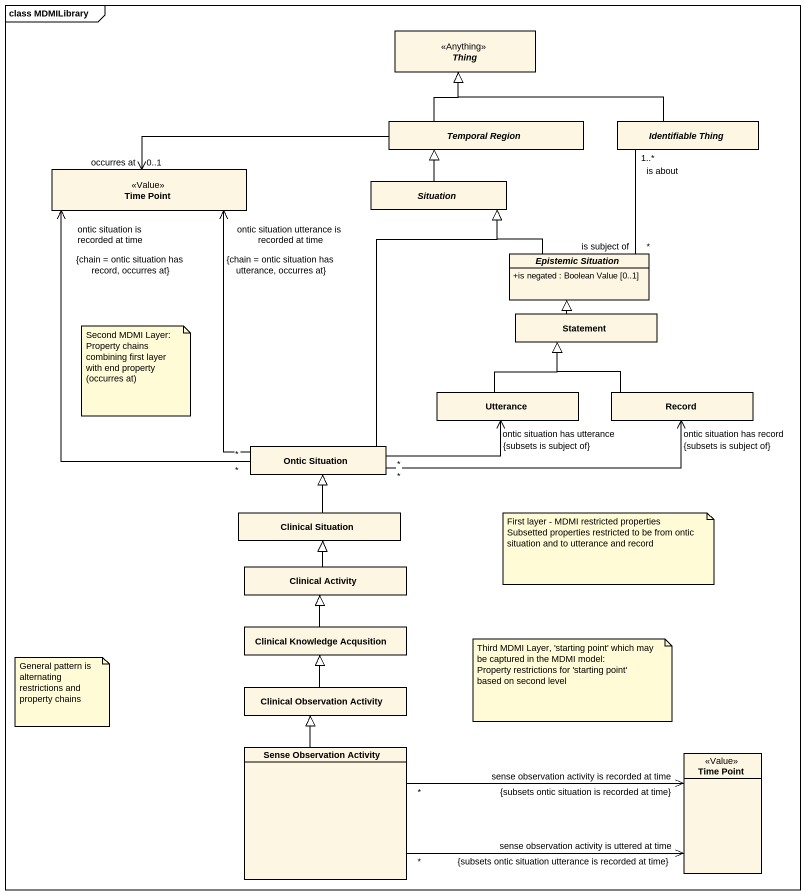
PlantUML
@startuml
mainframe class MDMILibrary
hide circle
hide empty members
skinparam classAttributeIconSize 0
abstract class Thing <<Anything>>
abstract class "Temporal Region" as Temporal_Region
abstract class "Identifiable Thing" as Identifiable_Thing
class "Time Point" as Time_Point <<Value>>
abstract class Situation
abstract class "Epistemic Situation" as Epistemic_Situation {
  +is negated : Boolean Value [0..1]
}
class Statement
class Utterance
class "Record" as Record_
class "Ontic Situation" as Ontic_Situation
class "Clinical Situation" as Clinical_Situation
class "Clinical Activity" as Clinical_Activity
class "Clinical Knowledge Acqusition" as Clinical_Knowledge
class "Clinical Observation Activity" as Clinical_Observation
class "Sense Observation Activity" as Sense_Observation_Activity
class "Time Point" as Time_Point_2 <<Value>>
Temporal_Region -up-|> Thing
Temporal_Region -left-> "occurres at\n0..1" Time_Point
Identifiable_Thing -left-|> Thing
Situation -up-|> Temporal_Region
Epistemic_Situation "is subject of\n*" -up- "is about\n1..*" Identifiable_Thing
Epistemic_Situation -left-|> Situation
Statement -up-|> Epistemic_Situation
Utterance -up-|> Statement
Record_ -up-|> Statement
Ontic_Situation "*" -up-> "ontic situation is recorded at time\n{chain = ontic situation has record, occurres at}" Time_Point
Ontic_Situation "*" -up-> "ontic situation utterance is recorded at time\n{chain = ontic situation has utterance, occurres at}" Time_Point
Ontic_Situation -up-|> Situation
Ontic_Situation "*" -right-> "ontic situation has utterance\n{subsets is subject of}" Utterance
Ontic_Situation "*" -right-> "ontic situation has record\n{subsets is subject of}" Record_
Clinical_Situation -up-|> Ontic_Situation
Clinical_Activity -up-|> Clinical_Situation
Clinical_Knowledge -up-|> Clinical_Activity
Clinical_Observation -up-|> Clinical_Knowledge
Sense_Observation_Activity -up-|> Clinical_Observation
Sense_Observation_Activity "*" -right-> "sense observation activity is recorded at time\n{subsets ontic situation is recorded at time}" Time_Point_2
Sense_Observation_Activity "*" -right-> "sense observation activity is uttered at time\n{subsets ontic situation utterance is recorded at time}" Time_Point_2
note as N1
  Second MDMI Layer:
  Property chains combining first layer with end property (occurres at)
end note
note as N2
  First layer - MDMI restricted properties
  Subsetted properties restricted to be from ontic situation and to utterance and record
end note
note as N3
  Third MDMI Layer, 'starting point' which may be captured in the MDMI model:
  Property restrictions for 'starting point' based on second level
end note
note as N4
  General pattern is alternating restrictions and property chains
end note
@enduml
